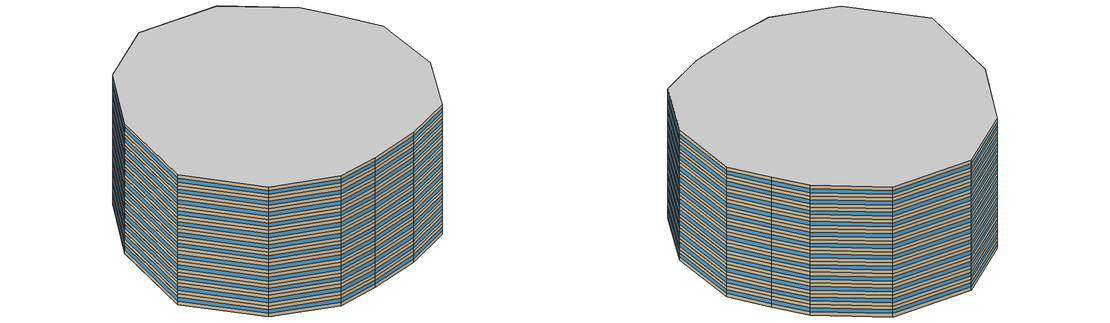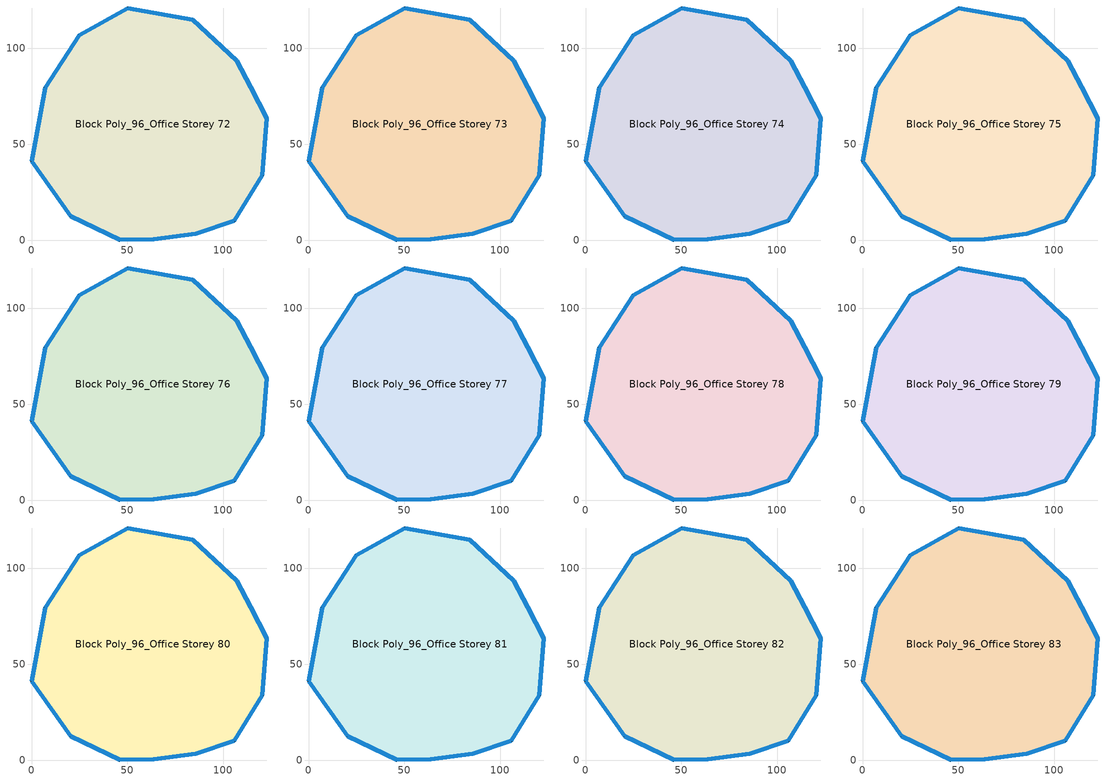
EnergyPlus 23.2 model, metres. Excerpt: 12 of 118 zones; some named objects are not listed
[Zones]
Block Poly_96_Office Storey 72
 floor to Block Poly_96_Office Storey 71 (HSCWZ_Public&Industrial_1995_FloorSlab): 106.93,93.41 114.46,79.78 122.81,63.48 120.31,33.81 105.7,10.06 85.61,3.34 63.75,0.43 46.12,0 20.57,12.32 0,41.09 7.09,79.47 24.8,106.83 50.24,121.01 84.16,114.79 z360
 wall outside (HSCWZ_Public&Industrial_1995_ExtWall): 50.24,121.01 24.8,106.83 7.09,79.47 0,41.09 20.57,12.32 46.12,0 63.75,0.43 85.61,3.34 105.7,10.06 120.31,33.81 122.81,63.48 114.46,79.78 106.93,93.41 84.16,114.79 50.24,121.01 z360:365
 window (HSCWZ_Public&Industrial_1995_Win): 50.23,121 24.82,106.84 / 24.79,106.82 7.1,79.48 / 7.09,79.45 0,41.11 / 0.01,41.08 20.56,12.33 / 20.58,12.31 46.11,0.01 / 46.13,0 63.74,0.43 / 63.76,0.43 85.59,3.34 / 85.62,3.35 105.69,10.05 / 105.71,10.07 120.31,33.79 / 120.32,33.82 122.81,63.47 / 122.81,63.49 114.46,79.78 / 114.46,79.79 106.93,93.41 / 106.92,93.42 84.18,114.78 / 84.15,114.79 50.26,121.01 z361.62:363.38
Block Poly_96_Office Storey 73
 floor to Block Poly_96_Office Storey 72 (HSCWZ_Public&Industrial_1995_FloorSlab): 106.93,93.41 114.46,79.78 122.81,63.48 120.31,33.81 105.7,10.06 85.61,3.34 63.75,0.43 46.12,0 20.57,12.32 0,41.09 7.09,79.47 24.8,106.83 50.24,121.01 84.16,114.79 z365
 wall outside (HSCWZ_Public&Industrial_1995_ExtWall): 50.24,121.01 24.8,106.83 7.09,79.47 0,41.09 20.57,12.32 46.12,0 63.75,0.43 85.61,3.34 105.7,10.06 120.31,33.81 122.81,63.48 114.46,79.78 106.93,93.41 84.16,114.79 50.24,121.01 z365:370
 window (HSCWZ_Public&Industrial_1995_Win): 50.23,121 24.82,106.84 / 24.79,106.82 7.1,79.48 / 7.09,79.45 0,41.11 / 0.01,41.08 20.56,12.33 / 20.58,12.31 46.11,0.01 / 46.13,0 63.74,0.43 / 63.76,0.43 85.59,3.34 / 85.62,3.35 105.69,10.05 / 105.71,10.07 120.31,33.79 / 120.32,33.82 122.81,63.47 / 122.81,63.49 114.46,79.78 / 114.46,79.79 106.93,93.41 / 106.92,93.42 84.18,114.78 / 84.15,114.79 50.26,121.01 z366.62:368.38
Block Poly_96_Office Storey 74
 floor to Block Poly_96_Office Storey 73 (HSCWZ_Public&Industrial_1995_FloorSlab): 106.93,93.41 114.46,79.78 122.81,63.48 120.31,33.81 105.7,10.06 85.61,3.34 63.75,0.43 46.12,0 20.57,12.32 0,41.09 7.09,79.47 24.8,106.83 50.24,121.01 84.16,114.79 z370
 wall outside (HSCWZ_Public&Industrial_1995_ExtWall): 50.24,121.01 24.8,106.83 7.09,79.47 0,41.09 20.57,12.32 46.12,0 63.75,0.43 85.61,3.34 105.7,10.06 120.31,33.81 122.81,63.48 114.46,79.78 106.93,93.41 84.16,114.79 50.24,121.01 z370:375
 window (HSCWZ_Public&Industrial_1995_Win): 50.23,121 24.82,106.84 / 24.79,106.82 7.1,79.48 / 7.09,79.45 0,41.11 / 0.01,41.08 20.56,12.33 / 20.58,12.31 46.11,0.01 / 46.13,0 63.74,0.43 / 63.76,0.43 85.59,3.34 / 85.62,3.35 105.69,10.05 / 105.71,10.07 120.31,33.79 / 120.32,33.82 122.81,63.47 / 122.81,63.49 114.46,79.78 / 114.46,79.79 106.93,93.41 / 106.92,93.42 84.18,114.78 / 84.15,114.79 50.26,121.01 z371.62:373.38
Block Poly_96_Office Storey 75
 floor to Block Poly_96_Office Storey 74 (HSCWZ_Public&Industrial_1995_FloorSlab): 106.93,93.41 114.46,79.78 122.81,63.48 120.31,33.81 105.7,10.06 85.61,3.34 63.75,0.43 46.12,0 20.57,12.32 0,41.09 7.09,79.47 24.8,106.83 50.24,121.01 84.16,114.79 z375
 wall outside (HSCWZ_Public&Industrial_1995_ExtWall): 50.24,121.01 24.8,106.83 7.09,79.47 0,41.09 20.57,12.32 46.12,0 63.75,0.43 85.61,3.34 105.7,10.06 120.31,33.81 122.81,63.48 114.46,79.78 106.93,93.41 84.16,114.79 50.24,121.01 z375:380
 window (HSCWZ_Public&Industrial_1995_Win): 50.23,121 24.82,106.84 / 24.79,106.82 7.1,79.48 / 7.09,79.45 0,41.11 / 0.01,41.08 20.56,12.33 / 20.58,12.31 46.11,0.01 / 46.13,0 63.74,0.43 / 63.76,0.43 85.59,3.34 / 85.62,3.35 105.69,10.05 / 105.71,10.07 120.31,33.79 / 120.32,33.82 122.81,63.47 / 122.81,63.49 114.46,79.78 / 114.46,79.79 106.93,93.41 / 106.92,93.42 84.18,114.78 / 84.15,114.79 50.26,121.01 z376.62:378.38
Block Poly_96_Office Storey 76
 floor to Block Poly_96_Office Storey 75 (HSCWZ_Public&Industrial_1995_FloorSlab): 106.93,93.41 114.46,79.78 122.81,63.48 120.31,33.81 105.7,10.06 85.61,3.34 63.75,0.43 46.12,0 20.57,12.32 0,41.09 7.09,79.47 24.8,106.83 50.24,121.01 84.16,114.79 z380
 wall outside (HSCWZ_Public&Industrial_1995_ExtWall): 50.24,121.01 24.8,106.83 7.09,79.47 0,41.09 20.57,12.32 46.12,0 63.75,0.43 85.61,3.34 105.7,10.06 120.31,33.81 122.81,63.48 114.46,79.78 106.93,93.41 84.16,114.79 50.24,121.01 z380:385
 window (HSCWZ_Public&Industrial_1995_Win): 50.23,121 24.82,106.84 / 24.79,106.82 7.1,79.48 / 7.09,79.45 0,41.11 / 0.01,41.08 20.56,12.33 / 20.58,12.31 46.11,0.01 / 46.13,0 63.74,0.43 / 63.76,0.43 85.59,3.34 / 85.62,3.35 105.69,10.05 / 105.71,10.07 120.31,33.79 / 120.32,33.82 122.81,63.47 / 122.81,63.49 114.46,79.78 / 114.46,79.79 106.93,93.41 / 106.92,93.42 84.18,114.78 / 84.15,114.79 50.26,121.01 z381.62:383.38
Block Poly_96_Office Storey 77
 floor to Block Poly_96_Office Storey 76 (HSCWZ_Public&Industrial_1995_FloorSlab): 106.93,93.41 114.46,79.78 122.81,63.48 120.31,33.81 105.7,10.06 85.61,3.34 63.75,0.43 46.12,0 20.57,12.32 0,41.09 7.09,79.47 24.8,106.83 50.24,121.01 84.16,114.79 z385
 wall outside (HSCWZ_Public&Industrial_1995_ExtWall): 50.24,121.01 24.8,106.83 7.09,79.47 0,41.09 20.57,12.32 46.12,0 63.75,0.43 85.61,3.34 105.7,10.06 120.31,33.81 122.81,63.48 114.46,79.78 106.93,93.41 84.16,114.79 50.24,121.01 z385:390
 window (HSCWZ_Public&Industrial_1995_Win): 50.23,121 24.82,106.84 / 24.79,106.82 7.1,79.48 / 7.09,79.45 0,41.11 / 0.01,41.08 20.56,12.33 / 20.58,12.31 46.11,0.01 / 46.13,0 63.74,0.43 / 63.76,0.43 85.59,3.34 / 85.62,3.35 105.69,10.05 / 105.71,10.07 120.31,33.79 / 120.32,33.82 122.81,63.47 / 122.81,63.49 114.46,79.78 / 114.46,79.79 106.93,93.41 / 106.92,93.42 84.18,114.78 / 84.15,114.79 50.26,121.01 z386.62:388.38
Block Poly_96_Office Storey 78
 floor to Block Poly_96_Office Storey 77 (HSCWZ_Public&Industrial_1995_FloorSlab): 106.93,93.41 114.46,79.78 122.81,63.48 120.31,33.81 105.7,10.06 85.61,3.34 63.75,0.43 46.12,0 20.57,12.32 0,41.09 7.09,79.47 24.8,106.83 50.24,121.01 84.16,114.79 z390
 wall outside (HSCWZ_Public&Industrial_1995_ExtWall): 50.24,121.01 24.8,106.83 7.09,79.47 0,41.09 20.57,12.32 46.12,0 63.75,0.43 85.61,3.34 105.7,10.06 120.31,33.81 122.81,63.48 114.46,79.78 106.93,93.41 84.16,114.79 50.24,121.01 z390:395
 window (HSCWZ_Public&Industrial_1995_Win): 50.23,121 24.82,106.84 / 24.79,106.82 7.1,79.48 / 7.09,79.45 0,41.11 / 0.01,41.08 20.56,12.33 / 20.58,12.31 46.11,0.01 / 46.13,0 63.74,0.43 / 63.76,0.43 85.59,3.34 / 85.62,3.35 105.69,10.05 / 105.71,10.07 120.31,33.79 / 120.32,33.82 122.81,63.47 / 122.81,63.49 114.46,79.78 / 114.46,79.79 106.93,93.41 / 106.92,93.42 84.18,114.78 / 84.15,114.79 50.26,121.01 z391.62:393.38
Block Poly_96_Office Storey 79
 floor to Block Poly_96_Office Storey 78 (HSCWZ_Public&Industrial_1995_FloorSlab): 106.93,93.41 114.46,79.78 122.81,63.48 120.31,33.81 105.7,10.06 85.61,3.34 63.75,0.43 46.12,0 20.57,12.32 0,41.09 7.09,79.47 24.8,106.83 50.24,121.01 84.16,114.79 z395
 wall outside (HSCWZ_Public&Industrial_1995_ExtWall): 50.24,121.01 24.8,106.83 7.09,79.47 0,41.09 20.57,12.32 46.12,0 63.75,0.43 85.61,3.34 105.7,10.06 120.31,33.81 122.81,63.48 114.46,79.78 106.93,93.41 84.16,114.79 50.24,121.01 z395:400
 window (HSCWZ_Public&Industrial_1995_Win): 50.23,121 24.82,106.84 / 24.79,106.82 7.1,79.48 / 7.09,79.45 0,41.11 / 0.01,41.08 20.56,12.33 / 20.58,12.31 46.11,0.01 / 46.13,0 63.74,0.43 / 63.76,0.43 85.59,3.34 / 85.62,3.35 105.69,10.05 / 105.71,10.07 120.31,33.79 / 120.32,33.82 122.81,63.47 / 122.81,63.49 114.46,79.78 / 114.46,79.79 106.93,93.41 / 106.92,93.42 84.18,114.78 / 84.15,114.79 50.26,121.01 z396.62:398.38
Block Poly_96_Office Storey 80
 floor to Block Poly_96_Office Storey 79 (HSCWZ_Public&Industrial_1995_FloorSlab): 106.93,93.41 114.46,79.78 122.81,63.48 120.31,33.81 105.7,10.06 85.61,3.34 63.75,0.43 46.12,0 20.57,12.32 0,41.09 7.09,79.47 24.8,106.83 50.24,121.01 84.16,114.79 z400
 wall outside (HSCWZ_Public&Industrial_1995_ExtWall): 50.24,121.01 24.8,106.83 7.09,79.47 0,41.09 20.57,12.32 46.12,0 63.75,0.43 85.61,3.34 105.7,10.06 120.31,33.81 122.81,63.48 114.46,79.78 106.93,93.41 84.16,114.79 50.24,121.01 z400:405
 window (HSCWZ_Public&Industrial_1995_Win): 50.23,121 24.82,106.84 / 24.79,106.82 7.1,79.48 / 7.09,79.45 0,41.11 / 0.01,41.08 20.56,12.33 / 20.58,12.31 46.11,0.01 / 46.13,0 63.74,0.43 / 63.76,0.43 85.59,3.34 / 85.62,3.35 105.69,10.05 / 105.71,10.07 120.31,33.79 / 120.32,33.82 122.81,63.47 / 122.81,63.49 114.46,79.78 / 114.46,79.79 106.93,93.41 / 106.92,93.42 84.18,114.78 / 84.15,114.79 50.26,121.01 z401.62:403.38
Block Poly_96_Office Storey 81
 floor to Block Poly_96_Office Storey 80 (HSCWZ_Public&Industrial_1995_FloorSlab): 106.93,93.41 114.46,79.78 122.81,63.48 120.31,33.81 105.7,10.06 85.61,3.34 63.75,0.43 46.12,0 20.57,12.32 0,41.09 7.09,79.47 24.8,106.83 50.24,121.01 84.16,114.79 z405
 wall outside (HSCWZ_Public&Industrial_1995_ExtWall): 50.24,121.01 24.8,106.83 7.09,79.47 0,41.09 20.57,12.32 46.12,0 63.75,0.43 85.61,3.34 105.7,10.06 120.31,33.81 122.81,63.48 114.46,79.78 106.93,93.41 84.16,114.79 50.24,121.01 z405:410
 window (HSCWZ_Public&Industrial_1995_Win): 50.23,121 24.82,106.84 / 24.79,106.82 7.1,79.48 / 7.09,79.45 0,41.11 / 0.01,41.08 20.56,12.33 / 20.58,12.31 46.11,0.01 / 46.13,0 63.74,0.43 / 63.76,0.43 85.59,3.34 / 85.62,3.35 105.69,10.05 / 105.71,10.07 120.31,33.79 / 120.32,33.82 122.81,63.47 / 122.81,63.49 114.46,79.78 / 114.46,79.79 106.93,93.41 / 106.92,93.42 84.18,114.78 / 84.15,114.79 50.26,121.01 z406.62:408.38
Block Poly_96_Office Storey 82
 floor to Block Poly_96_Office Storey 81 (HSCWZ_Public&Industrial_1995_FloorSlab): 106.93,93.41 114.46,79.78 122.81,63.48 120.31,33.81 105.7,10.06 85.61,3.34 63.75,0.43 46.12,0 20.57,12.32 0,41.09 7.09,79.47 24.8,106.83 50.24,121.01 84.16,114.79 z410
 wall outside (HSCWZ_Public&Industrial_1995_ExtWall): 50.24,121.01 24.8,106.83 7.09,79.47 0,41.09 20.57,12.32 46.12,0 63.75,0.43 85.61,3.34 105.7,10.06 120.31,33.81 122.81,63.48 114.46,79.78 106.93,93.41 84.16,114.79 50.24,121.01 z410:415
 window (HSCWZ_Public&Industrial_1995_Win): 50.23,121 24.82,106.84 / 24.79,106.82 7.1,79.48 / 7.09,79.45 0,41.11 / 0.01,41.08 20.56,12.33 / 20.58,12.31 46.11,0.01 / 46.13,0 63.74,0.43 / 63.76,0.43 85.59,3.34 / 85.62,3.35 105.69,10.05 / 105.71,10.07 120.31,33.79 / 120.32,33.82 122.81,63.47 / 122.81,63.49 114.46,79.78 / 114.46,79.79 106.93,93.41 / 106.92,93.42 84.18,114.78 / 84.15,114.79 50.26,121.01 z411.62:413.38
Block Poly_96_Office Storey 83
 floor to Block Poly_96_Office Storey 82 (HSCWZ_Public&Industrial_1995_FloorSlab): 106.93,93.41 114.46,79.78 122.81,63.48 120.31,33.81 105.7,10.06 85.61,3.34 63.75,0.43 46.12,0 20.57,12.32 0,41.09 7.09,79.47 24.8,106.83 50.24,121.01 84.16,114.79 z415
 wall outside (HSCWZ_Public&Industrial_1995_ExtWall): 50.24,121.01 24.8,106.83 7.09,79.47 0,41.09 20.57,12.32 46.12,0 63.75,0.43 85.61,3.34 105.7,10.06 120.31,33.81 122.81,63.48 114.46,79.78 106.93,93.41 84.16,114.79 50.24,121.01 z415:420
 window (HSCWZ_Public&Industrial_1995_Win): 50.23,121 24.82,106.84 / 24.79,106.82 7.1,79.48 / 7.09,79.45 0,41.11 / 0.01,41.08 20.56,12.33 / 20.58,12.31 46.11,0.01 / 46.13,0 63.74,0.43 / 63.76,0.43 85.59,3.34 / 85.62,3.35 105.69,10.05 / 105.71,10.07 120.31,33.79 / 120.32,33.82 122.81,63.47 / 122.81,63.49 114.46,79.78 / 114.46,79.79 106.93,93.41 / 106.92,93.42 84.18,114.78 / 84.15,114.79 50.26,121.01 z416.62:418.38
 ceiling to Block Poly_96_Office Storey 84 (HSCWZ_Public&Industrial_1995_FloorSlab): 105.7,10.06 120.31,33.81 122.81,63.48 114.46,79.78 106.93,93.41 84.16,114.79 50.24,121.01 24.8,106.83 7.09,79.47 0,41.09 20.57,12.32 46.12,0 63.75,0.43 85.61,3.34 z420
[BUILDING]
shang4hai3shi4_Office_4_6_1995: North Axis=0; Terrain=City; Loads Convergence Tolerance Value=0.04; Temperature Convergence Tolerance Value=0.4; Solar Distribution=FullExterior; Maximum Number of Warmup Days=25; Minimum Number of Warmup Days=1
[MATERIAL] Thermal Absorptance=0.9; Solar Absorptance=0.7; Visible Absorptance=0.7
Name | Roughness | Thickness | Conductivity | Density | Specific Heat
Concrete | MediumRough | 0.1 | 1.7 | 2240 | 900
Brick | MediumRough | 0.1 | 0.72 | 1920 | 840
Tile | Smooth | 0.02 | 1.3 | 2200 | 900
Insulation 0.011 | Rough | 0.011 | 0.04 | 40 | 1500
Insulation 0.021 | Rough | 0.021 | 0.04 | 40 | 1500
[WINDOWMATERIAL:SIMPLEGLAZINGSYSTEM]
HSCWZ_Public&Industrial_1995_Win_material: UFactor=4.5; Solar Heat Gain Coefficient=0.6025
[CONSTRUCTION]
HSCWZ_Public&Industrial_1995_FloorSlab: Tile, Concrete, Insulation 0.021, Concrete, Tile
HSCWZ_Public&Industrial_1995_Win: HSCWZ_Public&Industrial_1995_Win_material
HSCWZ_Public&Industrial_1995_ExtWall: Brick, Concrete, Insulation 0.011
[ZONE] Type=1; Multiplier=1; Ceiling Height=autocalculate; Volume=autocalculate; Floor Area=autocalculate; Part of Total Floor Area=Yes
Block Poly_96_Office Storey 72; Block Poly_96_Office Storey 73; Block Poly_96_Office Storey 74; Block Poly_96_Office Storey 75; Block Poly_96_Office Storey 76; Block Poly_96_Office Storey 77; Block Poly_96_Office Storey 78; Block Poly_96_Office Storey 79; Block Poly_96_Office Storey 80; Block Poly_96_Office Storey 81; Block Poly_96_Office Storey 82; Block Poly_96_Office Storey 83
[PEOPLE] Number of People Schedule=People_Schedule; Number of People Calculation Method=Area/Person; Floor Area per Person=17; Fraction Radiant=0.3; Sensible Heat Fraction=autocalculate; Activity Level Schedule=CN_GenericActivityLevel; Carbon Dioxide Generation Rate=3.82e-08; Enable ASHRAE 55 Comfort Warnings=No; Mean Radiant Temperature Calculation Type=ZoneAveraged; Clothing Insulation Calculation Method=ClothingInsulationSchedule; Cold Stress Temperature Threshold=15.56; Heat Stress Temperature Threshold=30
Name | Zone or ZoneList or Space or SpaceList
People_Block Poly_96_Office Storey 72 | Block Poly_96_Office Storey 72
People_Block Poly_96_Office Storey 73 | Block Poly_96_Office Storey 73
People_Block Poly_96_Office Storey 74 | Block Poly_96_Office Storey 74
People_Block Poly_96_Office Storey 75 | Block Poly_96_Office Storey 75
People_Block Poly_96_Office Storey 76 | Block Poly_96_Office Storey 76
People_Block Poly_96_Office Storey 77 | Block Poly_96_Office Storey 77
People_Block Poly_96_Office Storey 78 | Block Poly_96_Office Storey 78
People_Block Poly_96_Office Storey 79 | Block Poly_96_Office Storey 79
People_Block Poly_96_Office Storey 80 | Block Poly_96_Office Storey 80
People_Block Poly_96_Office Storey 81 | Block Poly_96_Office Storey 81
People_Block Poly_96_Office Storey 82 | Block Poly_96_Office Storey 82
People_Block Poly_96_Office Storey 83 | Block Poly_96_Office Storey 83
[LIGHTS] Schedule=Lights_Schedule; Design Level Calculation Method=Watts/Area; Watts per Zone Floor Area=11; Return Air Fraction=0; Fraction Radiant=0; Fraction Visible=0; Fraction Replaceable=1; EndUse Subcategory=General; Return Air Fraction Calculated from Plenum Temperature=No; Return Air Fraction Function of Plenum Temperature Coefficient 1=0; Return Air Fraction Function of Plenum Temperature Coefficient 2=0
Name | Zone or ZoneList or Space or SpaceList
Lights_Block Poly_96_Office Storey 72 | Block Poly_96_Office Storey 72
Lights_Block Poly_96_Office Storey 73 | Block Poly_96_Office Storey 73
Lights_Block Poly_96_Office Storey 74 | Block Poly_96_Office Storey 74
Lights_Block Poly_96_Office Storey 75 | Block Poly_96_Office Storey 75
Lights_Block Poly_96_Office Storey 76 | Block Poly_96_Office Storey 76
Lights_Block Poly_96_Office Storey 77 | Block Poly_96_Office Storey 77
Lights_Block Poly_96_Office Storey 78 | Block Poly_96_Office Storey 78
Lights_Block Poly_96_Office Storey 79 | Block Poly_96_Office Storey 79
Lights_Block Poly_96_Office Storey 80 | Block Poly_96_Office Storey 80
Lights_Block Poly_96_Office Storey 81 | Block Poly_96_Office Storey 81
Lights_Block Poly_96_Office Storey 82 | Block Poly_96_Office Storey 82
Lights_Block Poly_96_Office Storey 83 | Block Poly_96_Office Storey 83
[ELECTRICEQUIPMENT] Schedule=ElectricEquipment_Schedule; Design Level Calculation Method=Watts/Area; Watts per Zone Floor Area=10; Fraction Latent=0; Fraction Radiant=0; Fraction Lost=0; EndUse Subcategory=General
Name | Zone or ZoneList or Space or SpaceList
ElectricEquipment_Block Poly_96_Office Storey 72 | Block Poly_96_Office Storey 72
ElectricEquipment_Block Poly_96_Office Storey 73 | Block Poly_96_Office Storey 73
ElectricEquipment_Block Poly_96_Office Storey 74 | Block Poly_96_Office Storey 74
ElectricEquipment_Block Poly_96_Office Storey 75 | Block Poly_96_Office Storey 75
ElectricEquipment_Block Poly_96_Office Storey 76 | Block Poly_96_Office Storey 76
ElectricEquipment_Block Poly_96_Office Storey 77 | Block Poly_96_Office Storey 77
ElectricEquipment_Block Poly_96_Office Storey 78 | Block Poly_96_Office Storey 78
ElectricEquipment_Block Poly_96_Office Storey 79 | Block Poly_96_Office Storey 79
ElectricEquipment_Block Poly_96_Office Storey 80 | Block Poly_96_Office Storey 80
ElectricEquipment_Block Poly_96_Office Storey 81 | Block Poly_96_Office Storey 81
ElectricEquipment_Block Poly_96_Office Storey 82 | Block Poly_96_Office Storey 82
ElectricEquipment_Block Poly_96_Office Storey 83 | Block Poly_96_Office Storey 83
[ZONEINFILTRATION:DESIGNFLOWRATE] Schedule=AirEx_ConditionedTime_Schedule; Design Flow Rate Calculation Method=AirChanges/Hour; Air Changes per Hour=1; Constant Term Coefficient=1; Temperature Term Coefficient=0; Velocity Term Coefficient=0; Velocity Squared Term Coefficient=0
Name | Zone or ZoneList or Space or SpaceList
Infil 73 | Block Poly_96_Office Storey 72
Infil 74 | Block Poly_96_Office Storey 73
Infil 75 | Block Poly_96_Office Storey 74
Infil 76 | Block Poly_96_Office Storey 75
Infil 77 | Block Poly_96_Office Storey 76
Infil 78 | Block Poly_96_Office Storey 77
Infil 79 | Block Poly_96_Office Storey 78
Infil 80 | Block Poly_96_Office Storey 79
Infil 81 | Block Poly_96_Office Storey 80
Infil 82 | Block Poly_96_Office Storey 81
Infil 83 | Block Poly_96_Office Storey 82
Infil 84 | Block Poly_96_Office Storey 83
[HVACTEMPLATE:ZONE:IDEALLOADSAIRSYSTEM] Template Thermostat=HVACTemp; System Availability Schedule=HVAC_ConditionedTime_Schedule; Maximum Heating Supply Air Temperature=50; Minimum Cooling Supply Air Temperature=13; Maximum Heating Supply Air Humidity Ratio=0.0156; Minimum Cooling Supply Air Humidity Ratio=0.0077; Heating Limit=NoLimit; Cooling Limit=NoLimit; Heating Availability Schedule=Heating_Period_Schedule; Cooling Availability Schedule=Cooling_Period_Schedule; Dehumidification Control Type=ConstantSensibleHeatRatio; Cooling Sensible Heat Ratio=0.7; Dehumidification Setpoint=60; Humidification Control Type=None; Humidification Setpoint=30; Outdoor Air Method=None; Outdoor Air Flow Rate per Person=0.00944; Outdoor Air Flow Rate per Zone Floor Area=0; Outdoor Air Flow Rate per Zone=0; Demand Controlled Ventilation Type=None; Outdoor Air Economizer Type=NoEconomizer; Heat Recovery Type=None; Sensible Heat Recovery Effectiveness=0.7; Latent Heat Recovery Effectiveness=0.65
Block Poly_96_Office Storey 72; Block Poly_96_Office Storey 73; Block Poly_96_Office Storey 74; Block Poly_96_Office Storey 75; Block Poly_96_Office Storey 76; Block Poly_96_Office Storey 77; Block Poly_96_Office Storey 78; Block Poly_96_Office Storey 79; Block Poly_96_Office Storey 80; Block Poly_96_Office Storey 81; Block Poly_96_Office Storey 82; Block Poly_96_Office Storey 83
[SCHEDULE:COMPACT]
People_Schedule; Lights_Schedule: Through: 12/31, For: Weekdays, Until: 07:00, 0, Until: 08:00, 0.1, Until: 09:00, 0.5, Until: 12:00, 0.95, Until: 14:00, 0.8, Until: 18:00, 0.95, Until: 20:00, 0.3, Until: 24:00, 0, For: AllOtherDays, Until: 24:00, 0
ElectricEquipment_Schedule: Through: 12/31, For: Weekdays, Until: 07:00, 0, Until: 08:00, 0.1, Until: 09:00, 0.5, Until: 12:00, 0.95, Until: 14:00, 0.5, Until: 18:00, 0.95, Until: 20:00, 0.3, Until: 24:00, 0, For: AllOtherDays, Until: 24:00, 0
Heating_Period_Schedule: Through: 04/15, For: AllDays, Until: 24:00, 1, Through: 11/01, For: AllDays, Until: 24:00, 0, Through: 12/31, For: AllDays, Until: 24:00, 1
Cooling_Period_Schedule: Through: 04/15, For: AllDays, Until: 24:00, 0, Through: 10/31, For: AllDays, Until: 24:00, 1, Through: 12/31, For: AllDays, Until: 24:00, 0
HVAC_ConditionedTime_Schedule: Through: 12/31, For: Weekdays, Until: 08:00, 0, Until: 18:00, 1, Until: 24:00, 0, For: AllOtherDays, Until: 24:00, 0
AirEx_ConditionedTime_Schedule: Through: 12/31, For: Weekdays, Until: 07:00, 0, Until: 20:00, 1.5, Until: 24:00, 0, For: AllOtherDays, Until: 24:00, 0
CN_GenericActivityLevel: Through: 12/31, For: Weekdays, Until: 08:00, 80, Until: 18:00, 120, Until: 24:00, 80, For: AllOtherDays, Until: 24:00, 80
